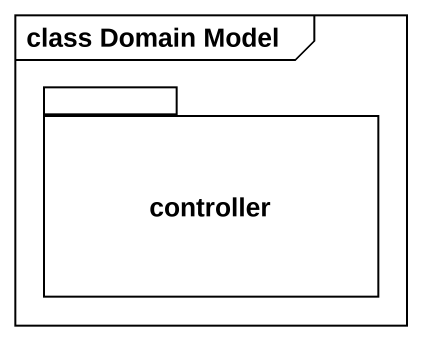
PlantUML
@startuml
mainframe class Domain Model
package controller {
}
@enduml
